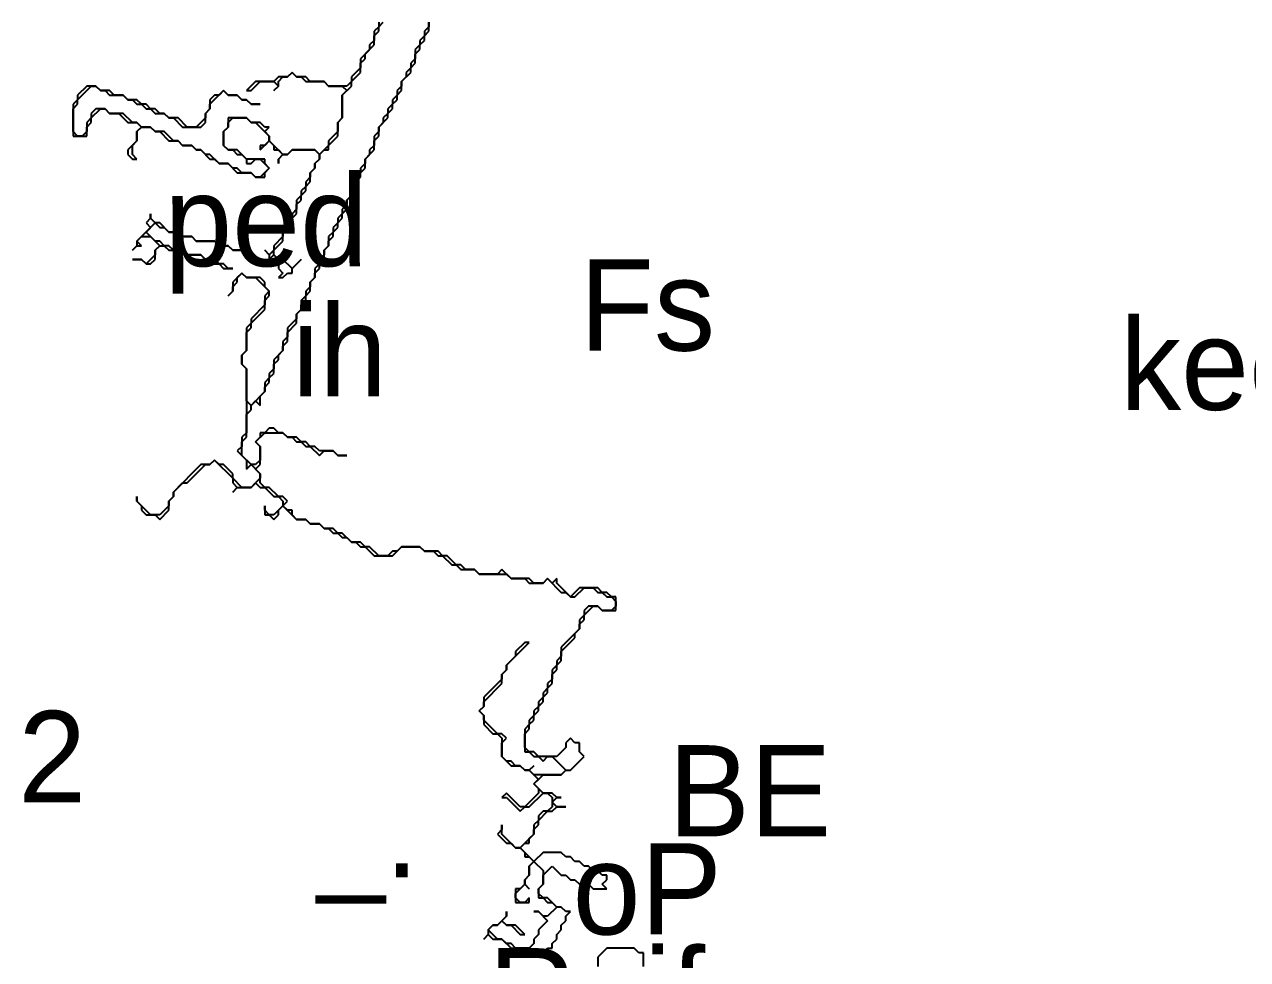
# Model space of a CAD drawing. Header units: metres. Extents: x 7 to 3931, y 6 to 2277.
# Drawn here: x 2410.3 to 2678.4, y 1639.5 to 1844.5 of the extents above; entities that cross this region are included whole.
import ezdxf

# ---------------------------------------------------------------- set-up
doc = ezdxf.new("R2010")
doc.units = ezdxf.units.M

msp = doc.modelspace()

# ---------------------------------------------------------------- linework, layer by layer
for p, q in [((2488, 1845), (2488, 1844)), ((2488, 1844), (2489, 1845)), ((2499, 1845), (2499, 1844)), ((2499, 1843), (2499, 1845)), ((2488, 1844), (2487, 1843)), ((2487, 1843), (2487, 1841)), ((2487, 1842), (2488, 1843)), ((2487, 1840), (2487, 1842)), ((2488, 1843), (2488, 1844)), ((2498, 1842), (2497, 1841)), ((2499, 1844), (2498, 1843)), ((2498, 1843), (2498, 1842)), ((2498, 1842), (2499, 1843)), ((2498, 1841), (2498, 1842)), ((2485, 1838), (2487, 1840)), ((2487, 1841), (2486, 1840)), ((2486, 1840), (2486, 1839)), ((2497, 1840), (2496, 1839)), ((2497, 1841), (2497, 1840)), ((2497, 1840), (2498, 1841)), ((2497, 1839), (2497, 1840)), ((2486, 1839), (2484, 1837)), ((2484, 1837), (2484, 1835)), ((2484, 1836), (2485, 1837)), ((2485, 1837), (2485, 1838)), ((2496, 1837), (2495, 1836)), ((2496, 1839), (2496, 1837)), ((2496, 1838), (2497, 1839)), ((2496, 1836), (2496, 1838)), ((2469, 1834), (2468, 1833)), ((2468, 1833), (2469, 1834)), ((2470, 1833), (2469, 1834)), ((2469, 1834), (2470, 1833)), ((2484, 1835), (2482, 1833)), ((2482, 1832), (2484, 1834)), ((2484, 1834), (2484, 1836)), ((2493, 1832), (2495, 1834)), ((2495, 1835), (2494, 1834)), ((2494, 1834), (2494, 1833)), ((2495, 1836), (2495, 1835)), ((2495, 1835), (2496, 1836)), ((2495, 1834), (2495, 1835)), ((2422, 1828), (2425, 1831)), ((2424, 1831), (2422, 1829)), ((2426, 1831), (2424, 1831)), ((2425, 1831), (2426, 1831)), ((2426, 1831), (2427, 1830)), ((2427, 1830), (2426, 1831)), ((2461, 1832), (2459, 1830)), ((2460, 1830), (2462, 1832)), ((2465, 1832), (2461, 1832)), ((2462, 1832), (2465, 1832)), ((2466, 1833), (2465, 1832)), ((2465, 1832), (2466, 1831)), ((2466, 1831), (2465, 1830)), ((2465, 1830), (2466, 1831)), ((2468, 1833), (2466, 1833)), ((2466, 1832), (2467, 1833)), ((2466, 1831), (2466, 1832)), ((2467, 1833), (2468, 1833)), ((2472, 1833), (2470, 1833)), ((2470, 1833), (2471, 1833)), ((2471, 1833), (2472, 1832)), ((2473, 1832), (2472, 1833)), ((2472, 1832), (2476, 1832)), ((2476, 1832), (2473, 1832)), ((2477, 1831), (2476, 1832)), ((2476, 1832), (2477, 1831)), ((2481, 1831), (2477, 1831)), ((2477, 1831), (2480, 1831)), ((2480, 1831), (2481, 1830)), ((2480, 1829), (2482, 1831)), ((2482, 1832), (2481, 1831)), ((2482, 1833), (2482, 1832)), ((2482, 1831), (2482, 1832)), ((2493, 1831), (2492, 1830)), ((2494, 1833), (2493, 1832)), ((2493, 1832), (2493, 1831)), ((2493, 1830), (2493, 1832)), ((2422, 1829), (2422, 1828)), ((2427, 1830), (2428, 1830)), ((2429, 1830), (2427, 1830)), ((2428, 1830), (2429, 1829)), ((2430, 1829), (2429, 1830)), ((2429, 1829), (2432, 1829)), ((2432, 1829), (2430, 1829)), ((2432, 1829), (2433, 1828)), ((2433, 1828), (2432, 1829)), ((2451, 1827), (2454, 1830)), ((2452, 1829), (2451, 1828)), ((2453, 1829), (2452, 1829)), ((2454, 1830), (2453, 1829)), ((2454, 1830), (2455, 1829)), ((2455, 1829), (2454, 1830)), ((2455, 1829), (2457, 1829)), ((2457, 1829), (2455, 1829)), ((2457, 1829), (2458, 1828)), ((2458, 1828), (2457, 1829)), ((2459, 1830), (2460, 1830)), ((2481, 1830), (2480, 1829)), ((2480, 1829), (2480, 1824)), ((2480, 1824), (2480, 1829)), ((2492, 1829), (2491, 1828)), ((2492, 1830), (2492, 1829)), ((2492, 1829), (2493, 1830)), ((2492, 1828), (2492, 1829)), ((2422, 1828), (2421, 1827)), ((2421, 1826), (2422, 1827)), ((2421, 1827), (2421, 1820)), ((2421, 1821), (2421, 1826)), ((2422, 1827), (2422, 1828)), ((2426, 1826), (2425, 1825)), ((2425, 1824), (2427, 1826)), ((2428, 1826), (2426, 1826)), ((2427, 1826), (2428, 1826)), ((2429, 1825), (2428, 1826)), ((2428, 1826), (2429, 1825)), ((2433, 1828), (2434, 1828)), ((2435, 1828), (2433, 1828)), ((2434, 1828), (2435, 1827)), ((2436, 1827), (2435, 1828)), ((2435, 1827), (2436, 1827)), ((2436, 1827), (2437, 1826)), ((2437, 1827), (2436, 1827)), ((2438, 1826), (2437, 1827)), ((2437, 1826), (2438, 1826)), ((2438, 1826), (2439, 1825)), ((2439, 1826), (2438, 1826)), ((2440, 1825), (2439, 1826)), ((2450, 1825), (2451, 1826)), ((2451, 1826), (2450, 1825)), ((2451, 1828), (2451, 1826)), ((2451, 1826), (2451, 1827)), ((2458, 1828), (2459, 1828)), ((2459, 1828), (2458, 1828)), ((2459, 1828), (2460, 1827)), ((2460, 1827), (2459, 1828)), ((2460, 1827), (2462, 1827)), ((2462, 1827), (2460, 1827)), ((2491, 1827), (2490, 1826)), ((2490, 1826), (2490, 1825)), ((2490, 1825), (2491, 1826)), ((2491, 1828), (2491, 1827)), ((2491, 1827), (2492, 1828)), ((2491, 1826), (2491, 1827)), ((2425, 1824), (2424, 1823)), ((2424, 1823), (2424, 1821)), ((2424, 1822), (2425, 1823)), ((2425, 1825), (2425, 1824)), ((2425, 1823), (2425, 1824)), ((2432, 1825), (2429, 1825)), ((2429, 1825), (2431, 1825)), ((2431, 1825), (2433, 1823)), ((2434, 1823), (2432, 1825)), ((2433, 1823), (2435, 1823)), ((2435, 1823), (2434, 1823)), ((2436, 1822), (2435, 1823)), ((2435, 1823), (2436, 1822)), ((2439, 1825), (2441, 1825)), ((2441, 1825), (2440, 1825)), ((2441, 1825), (2442, 1824)), ((2442, 1824), (2441, 1825)), ((2442, 1824), (2443, 1824)), ((2444, 1824), (2442, 1824)), ((2443, 1824), (2445, 1822)), ((2446, 1822), (2444, 1824)), ((2450, 1824), (2448, 1822)), ((2449, 1822), (2450, 1823)), ((2450, 1823), (2450, 1825)), ((2450, 1825), (2450, 1824)), ((2459, 1824), (2455, 1824)), ((2455, 1824), (2455, 1822)), ((2455, 1823), (2456, 1824)), ((2455, 1822), (2455, 1823)), ((2456, 1824), (2459, 1824)), ((2460, 1823), (2459, 1824)), ((2459, 1824), (2460, 1823)), ((2462, 1823), (2460, 1823)), ((2460, 1823), (2461, 1823)), ((2461, 1823), (2464, 1820)), ((2463, 1822), (2462, 1823)), ((2480, 1824), (2479, 1823)), ((2479, 1823), (2480, 1824)), ((2479, 1823), (2479, 1821)), ((2479, 1820), (2479, 1823)), ((2488, 1822), (2490, 1824)), ((2489, 1823), (2488, 1822)), ((2490, 1825), (2489, 1824)), ((2489, 1824), (2489, 1823)), ((2490, 1824), (2490, 1825)), ((2422, 1820), (2421, 1821)), ((2424, 1821), (2423, 1820)), ((2424, 1820), (2424, 1822)), ((2436, 1822), (2435, 1821)), ((2435, 1821), (2436, 1822)), ((2435, 1821), (2435, 1819)), ((2435, 1819), (2435, 1821)), ((2438, 1822), (2436, 1822)), ((2436, 1822), (2438, 1822)), ((2439, 1821), (2438, 1822)), ((2438, 1822), (2439, 1821)), ((2441, 1821), (2439, 1821)), ((2439, 1821), (2440, 1821)), ((2440, 1821), (2442, 1819)), ((2443, 1819), (2441, 1821)), ((2445, 1822), (2449, 1822)), ((2448, 1822), (2446, 1822)), ((2455, 1822), (2454, 1821)), ((2454, 1821), (2455, 1822)), ((2454, 1821), (2454, 1818)), ((2454, 1818), (2454, 1821)), ((2463, 1821), (2464, 1822)), ((2464, 1822), (2463, 1822)), ((2464, 1820), (2463, 1821)), ((2479, 1821), (2477, 1819)), ((2488, 1821), (2487, 1820)), ((2488, 1822), (2488, 1821)), ((2488, 1820), (2488, 1822)), ((2421, 1820), (2424, 1820)), ((2423, 1820), (2422, 1820)), ((2435, 1819), (2433, 1817)), ((2434, 1818), (2435, 1819)), ((2434, 1816), (2434, 1818)), ((2442, 1819), (2444, 1819)), ((2444, 1819), (2443, 1819)), ((2445, 1818), (2444, 1819)), ((2444, 1819), (2445, 1818)), ((2447, 1818), (2445, 1818)), ((2445, 1818), (2447, 1818)), ((2448, 1817), (2447, 1818)), ((2447, 1818), (2448, 1817)), ((2454, 1818), (2455, 1817)), ((2455, 1817), (2454, 1818)), ((2462, 1817), (2464, 1819)), ((2463, 1818), (2462, 1818)), ((2462, 1818), (2462, 1817)), ((2464, 1819), (2463, 1818)), ((2464, 1819), (2464, 1820)), ((2464, 1820), (2464, 1819)), ((2467, 1816), (2464, 1819)), ((2464, 1819), (2465, 1818)), ((2465, 1818), (2465, 1817)), ((2477, 1818), (2475, 1816)), ((2477, 1818), (2479, 1820)), ((2477, 1819), (2477, 1818)), ((2477, 1817), (2477, 1818)), ((2487, 1818), (2486, 1817)), ((2487, 1820), (2487, 1818)), ((2487, 1819), (2488, 1820)), ((2487, 1817), (2487, 1819)), ((2433, 1817), (2433, 1816)), ((2433, 1816), (2434, 1815)), ((2435, 1815), (2434, 1816)), ((2434, 1815), (2435, 1815)), ((2449, 1817), (2448, 1817)), ((2448, 1817), (2449, 1817)), ((2450, 1816), (2449, 1817)), ((2449, 1817), (2451, 1815)), ((2451, 1816), (2450, 1816)), ((2453, 1814), (2451, 1816)), ((2451, 1815), (2452, 1815)), ((2452, 1815), (2453, 1814)), ((2455, 1817), (2456, 1817)), ((2457, 1817), (2455, 1817)), ((2456, 1817), (2457, 1816)), ((2459, 1815), (2457, 1817)), ((2457, 1816), (2458, 1816)), ((2458, 1816), (2459, 1815)), ((2459, 1815), (2459, 1814)), ((2463, 1815), (2459, 1815)), ((2460, 1814), (2461, 1815)), ((2461, 1815), (2462, 1815)), ((2462, 1815), (2464, 1813)), ((2463, 1814), (2463, 1815)), ((2465, 1817), (2466, 1817)), ((2466, 1817), (2467, 1816)), ((2467, 1816), (2466, 1815)), ((2466, 1815), (2467, 1816)), ((2466, 1815), (2466, 1814)), ((2466, 1814), (2466, 1815)), ((2468, 1816), (2467, 1816)), ((2467, 1816), (2468, 1816)), ((2469, 1817), (2468, 1816)), ((2468, 1816), (2469, 1817)), ((2474, 1817), (2469, 1817)), ((2469, 1817), (2474, 1817)), ((2475, 1816), (2474, 1817)), ((2474, 1817), (2475, 1816)), ((2475, 1815), (2474, 1814)), ((2474, 1814), (2475, 1815)), ((2475, 1816), (2476, 1817)), ((2475, 1816), (2475, 1815)), ((2475, 1815), (2475, 1816)), ((2476, 1817), (2477, 1817)), ((2485, 1815), (2487, 1817)), ((2486, 1816), (2485, 1815)), ((2485, 1815), (2485, 1814)), ((2485, 1813), (2485, 1815)), ((2486, 1817), (2486, 1816)), ((2455, 1814), (2453, 1814)), ((2453, 1814), (2455, 1814)), ((2456, 1813), (2455, 1814)), ((2455, 1814), (2457, 1812)), ((2457, 1813), (2456, 1813)), ((2458, 1812), (2457, 1813)), ((2459, 1814), (2460, 1814)), ((2464, 1813), (2462, 1811)), ((2464, 1813), (2463, 1814)), ((2463, 1812), (2464, 1813)), ((2474, 1813), (2473, 1812)), ((2473, 1812), (2474, 1813)), ((2474, 1814), (2474, 1813)), ((2474, 1813), (2474, 1814)), ((2485, 1814), (2484, 1813)), ((2484, 1813), (2484, 1812)), ((2484, 1812), (2485, 1813)), ((2457, 1812), (2460, 1812)), ((2460, 1812), (2458, 1812)), ((2461, 1811), (2460, 1812)), ((2460, 1812), (2461, 1811)), ((2462, 1811), (2461, 1811)), ((2461, 1811), (2463, 1811)), ((2463, 1811), (2463, 1812)), ((2473, 1811), (2472, 1810)), ((2472, 1810), (2472, 1809)), ((2472, 1809), (2473, 1810)), ((2473, 1812), (2473, 1811)), ((2473, 1810), (2473, 1812)), ((2484, 1812), (2483, 1811)), ((2483, 1811), (2483, 1809)), ((2483, 1810), (2484, 1811)), ((2483, 1809), (2483, 1810)), ((2484, 1811), (2484, 1812)), ((2471, 1807), (2470, 1806)), ((2472, 1809), (2471, 1808)), ((2471, 1808), (2471, 1807)), ((2471, 1807), (2472, 1808)), ((2471, 1806), (2471, 1807)), ((2472, 1808), (2472, 1809)), ((2482, 1807), (2481, 1806)), ((2481, 1806), (2482, 1807)), ((2483, 1809), (2482, 1808)), ((2482, 1808), (2483, 1809)), ((2482, 1808), (2482, 1807)), ((2482, 1807), (2482, 1808)), ((2470, 1806), (2470, 1804)), ((2470, 1805), (2471, 1806)), ((2470, 1803), (2470, 1805)), ((2481, 1805), (2480, 1804)), ((2481, 1806), (2481, 1805)), ((2481, 1804), (2481, 1806)), ((2438, 1802), (2437, 1801)), ((2438, 1802), (2438, 1803)), ((2438, 1803), (2438, 1802)), ((2439, 1801), (2438, 1802)), ((2468, 1801), (2470, 1803)), ((2469, 1802), (2468, 1801)), ((2470, 1804), (2469, 1803)), ((2469, 1803), (2469, 1802)), ((2480, 1803), (2479, 1802)), ((2479, 1802), (2479, 1801)), ((2479, 1801), (2480, 1802)), ((2480, 1804), (2480, 1803)), ((2480, 1803), (2481, 1804)), ((2480, 1802), (2480, 1803)), ((2438, 1800), (2435, 1797)), ((2437, 1801), (2438, 1800)), ((2437, 1799), (2439, 1801)), ((2439, 1797), (2437, 1799)), ((2440, 1801), (2439, 1801)), ((2439, 1801), (2440, 1800)), ((2442, 1799), (2440, 1801)), ((2440, 1800), (2441, 1800)), ((2441, 1800), (2442, 1799)), ((2444, 1799), (2442, 1799)), ((2442, 1799), (2444, 1799)), ((2445, 1798), (2444, 1799)), ((2444, 1799), (2445, 1798)), ((2468, 1800), (2467, 1799)), ((2467, 1799), (2468, 1800)), ((2467, 1799), (2467, 1798)), ((2467, 1797), (2467, 1799)), ((2468, 1801), (2468, 1800)), ((2468, 1800), (2468, 1801)), ((2478, 1799), (2477, 1798)), ((2479, 1801), (2478, 1800)), ((2478, 1800), (2478, 1799)), ((2478, 1799), (2479, 1800)), ((2478, 1798), (2478, 1799)), ((2479, 1800), (2479, 1801)), ((2435, 1797), (2436, 1798)), ((2435, 1797), (2435, 1796)), ((2436, 1796), (2435, 1797)), ((2436, 1798), (2438, 1798)), ((2438, 1798), (2440, 1796)), ((2440, 1797), (2439, 1797)), ((2441, 1796), (2440, 1797)), ((2447, 1798), (2445, 1798)), ((2445, 1798), (2447, 1798)), ((2448, 1797), (2447, 1798)), ((2447, 1798), (2448, 1797)), ((2452, 1797), (2448, 1797)), ((2448, 1797), (2452, 1797)), ((2453, 1796), (2452, 1797)), ((2452, 1797), (2453, 1796)), ((2467, 1798), (2465, 1796)), ((2465, 1795), (2467, 1797)), ((2477, 1798), (2477, 1796)), ((2477, 1797), (2478, 1798)), ((2477, 1796), (2477, 1797)), ((2435, 1796), (2434, 1795)), ((2434, 1795), (2435, 1796)), ((2435, 1796), (2436, 1796)), ((2439, 1794), (2437, 1792)), ((2440, 1796), (2439, 1795)), ((2439, 1795), (2440, 1796)), ((2439, 1795), (2439, 1794)), ((2439, 1793), (2439, 1795)), ((2440, 1796), (2441, 1796)), ((2441, 1796), (2442, 1795)), ((2442, 1796), (2441, 1796)), ((2443, 1795), (2442, 1796)), ((2442, 1795), (2445, 1795)), ((2445, 1795), (2443, 1795)), ((2445, 1795), (2446, 1794)), ((2446, 1794), (2445, 1795)), ((2446, 1794), (2449, 1794)), ((2449, 1794), (2446, 1794)), ((2449, 1794), (2450, 1793)), ((2450, 1793), (2449, 1794)), ((2455, 1796), (2453, 1796)), ((2453, 1796), (2455, 1796)), ((2456, 1795), (2455, 1796)), ((2455, 1796), (2456, 1795)), ((2458, 1795), (2456, 1795)), ((2456, 1795), (2458, 1795)), ((2459, 1794), (2458, 1795)), ((2458, 1795), (2459, 1794)), ((2460, 1794), (2459, 1794)), ((2459, 1794), (2460, 1794)), ((2461, 1793), (2460, 1794)), ((2460, 1794), (2462, 1792)), ((2464, 1794), (2463, 1795)), ((2463, 1795), (2464, 1794)), ((2463, 1792), (2465, 1794)), ((2465, 1795), (2464, 1794)), ((2464, 1794), (2464, 1793)), ((2465, 1796), (2465, 1795)), ((2465, 1794), (2465, 1795)), ((2465, 1794), (2466, 1793)), ((2466, 1793), (2465, 1794)), ((2476, 1794), (2475, 1793)), ((2477, 1796), (2476, 1795)), ((2476, 1795), (2477, 1796)), ((2476, 1795), (2476, 1794)), ((2476, 1793), (2476, 1795)), ((2436, 1793), (2434, 1793)), ((2434, 1793), (2436, 1793)), ((2437, 1792), (2436, 1793)), ((2436, 1793), (2437, 1792)), ((2437, 1792), (2438, 1792)), ((2438, 1792), (2439, 1793)), ((2450, 1793), (2451, 1793)), ((2452, 1793), (2450, 1793)), ((2451, 1793), (2452, 1792)), ((2453, 1792), (2452, 1793)), ((2452, 1792), (2453, 1792)), ((2453, 1792), (2454, 1791)), ((2454, 1792), (2453, 1792)), ((2455, 1791), (2454, 1792)), ((2454, 1791), (2456, 1791)), ((2456, 1791), (2455, 1791)), ((2462, 1793), (2461, 1793)), ((2463, 1792), (2462, 1793)), ((2462, 1792), (2463, 1792)), ((2464, 1793), (2463, 1792)), ((2466, 1793), (2466, 1791)), ((2467, 1793), (2466, 1793)), ((2466, 1791), (2467, 1790)), ((2469, 1791), (2467, 1793)), ((2469, 1791), (2471, 1793)), ((2471, 1793), (2469, 1791)), ((2469, 1790), (2469, 1791)), ((2475, 1792), (2474, 1791)), ((2474, 1791), (2474, 1789)), ((2474, 1790), (2475, 1791)), ((2475, 1793), (2475, 1792)), ((2475, 1792), (2476, 1793)), ((2475, 1791), (2475, 1792)), ((2458, 1790), (2456, 1788)), ((2457, 1789), (2458, 1790)), ((2457, 1788), (2457, 1789)), ((2459, 1789), (2458, 1790)), ((2458, 1790), (2459, 1789)), ((2462, 1789), (2459, 1789)), ((2459, 1789), (2461, 1789)), ((2461, 1789), (2464, 1786)), ((2463, 1788), (2462, 1789)), ((2467, 1790), (2466, 1789)), ((2466, 1789), (2467, 1789)), ((2467, 1789), (2468, 1790)), ((2468, 1790), (2469, 1790)), ((2474, 1789), (2473, 1788)), ((2473, 1788), (2474, 1789)), ((2474, 1789), (2474, 1790)), ((2456, 1786), (2455, 1785)), ((2455, 1785), (2456, 1786)), ((2456, 1788), (2456, 1786)), ((2456, 1787), (2457, 1788)), ((2456, 1786), (2456, 1787)), ((2463, 1787), (2463, 1788)), ((2464, 1786), (2463, 1787)), ((2464, 1786), (2463, 1785)), ((2464, 1785), (2464, 1786)), ((2473, 1787), (2472, 1786)), ((2472, 1786), (2472, 1785)), ((2472, 1785), (2473, 1786)), ((2473, 1788), (2473, 1787)), ((2473, 1786), (2473, 1788)), ((2463, 1783), (2460, 1780)), ((2463, 1784), (2464, 1785)), ((2463, 1785), (2463, 1783)), ((2463, 1782), (2463, 1784)), ((2472, 1785), (2471, 1784)), ((2471, 1784), (2471, 1782)), ((2471, 1783), (2472, 1784)), ((2471, 1782), (2471, 1783)), ((2472, 1784), (2472, 1785)), ((2460, 1779), (2463, 1782)), ((2471, 1782), (2470, 1781)), ((2470, 1781), (2471, 1782)), ((2470, 1781), (2470, 1780)), ((2470, 1779), (2470, 1781)), ((2460, 1779), (2459, 1778)), ((2459, 1777), (2460, 1778)), ((2459, 1778), (2459, 1773)), ((2460, 1780), (2460, 1779)), ((2460, 1778), (2460, 1779)), ((2470, 1780), (2468, 1778)), ((2468, 1777), (2470, 1779)), ((2468, 1778), (2468, 1776)), ((2459, 1773), (2459, 1777)), ((2468, 1776), (2467, 1775)), ((2467, 1775), (2467, 1773)), ((2467, 1774), (2468, 1775)), ((2468, 1775), (2468, 1777)), ((2458, 1772), (2459, 1773)), ((2459, 1773), (2458, 1772)), ((2458, 1770), (2458, 1772)), ((2458, 1772), (2458, 1770)), ((2467, 1773), (2465, 1771)), ((2466, 1772), (2467, 1773)), ((2466, 1771), (2466, 1772)), ((2467, 1773), (2467, 1774)), ((2459, 1769), (2458, 1770)), ((2458, 1770), (2459, 1769)), ((2465, 1771), (2465, 1769)), ((2465, 1770), (2466, 1771)), ((2465, 1768), (2465, 1770)), ((2459, 1762), (2459, 1769)), ((2459, 1769), (2459, 1755)), ((2464, 1767), (2463, 1766)), ((2465, 1769), (2464, 1768)), ((2464, 1768), (2464, 1767)), ((2464, 1767), (2465, 1768)), ((2464, 1766), (2464, 1767)), ((2463, 1764), (2460, 1761)), ((2462, 1763), (2463, 1764)), ((2463, 1766), (2463, 1764)), ((2463, 1765), (2464, 1766)), ((2463, 1764), (2463, 1765)), ((2460, 1761), (2459, 1762)), ((2460, 1761), (2461, 1762)), ((2461, 1762), (2462, 1761)), ((2462, 1761), (2462, 1763)), ((2459, 1759), (2460, 1760)), ((2459, 1754), (2459, 1759)), ((2460, 1760), (2460, 1761)), ((2464, 1756), (2463, 1755)), ((2465, 1756), (2464, 1756)), ((2466, 1755), (2465, 1756)), ((2459, 1755), (2458, 1754)), ((2458, 1754), (2458, 1752)), ((2458, 1753), (2459, 1754)), ((2461, 1753), (2463, 1755)), ((2462, 1754), (2461, 1753)), ((2463, 1755), (2462, 1755)), ((2462, 1755), (2462, 1754)), ((2463, 1755), (2467, 1755)), ((2467, 1755), (2466, 1755)), ((2467, 1755), (2468, 1754)), ((2468, 1754), (2467, 1755)), ((2468, 1754), (2469, 1754)), ((2470, 1754), (2468, 1754)), ((2469, 1754), (2470, 1753)), ((2471, 1753), (2470, 1754)), ((2458, 1752), (2457, 1751)), ((2457, 1751), (2459, 1749)), ((2458, 1750), (2458, 1753)), ((2462, 1752), (2461, 1753)), ((2461, 1753), (2462, 1752)), ((2462, 1748), (2462, 1752)), ((2462, 1752), (2462, 1749)), ((2470, 1753), (2471, 1753)), ((2471, 1753), (2472, 1752)), ((2472, 1753), (2471, 1753)), ((2473, 1752), (2472, 1753)), ((2472, 1752), (2473, 1752)), ((2473, 1752), (2475, 1750)), ((2474, 1752), (2473, 1752)), ((2475, 1751), (2474, 1752)), ((2475, 1750), (2476, 1751)), ((2478, 1751), (2475, 1751)), ((2476, 1751), (2478, 1751)), ((2478, 1751), (2479, 1750)), ((2479, 1750), (2478, 1751)), ((2449, 1748), (2443, 1742)), ((2446, 1744), (2450, 1748)), ((2451, 1748), (2449, 1748)), ((2450, 1748), (2451, 1748)), ((2452, 1749), (2451, 1748)), ((2451, 1748), (2452, 1749)), ((2453, 1748), (2452, 1749)), ((2452, 1749), (2456, 1745)), ((2454, 1748), (2453, 1748)), ((2456, 1746), (2454, 1748)), ((2460, 1748), (2458, 1750)), ((2459, 1749), (2459, 1747)), ((2459, 1747), (2460, 1748)), ((2460, 1748), (2462, 1746)), ((2461, 1748), (2460, 1748)), ((2462, 1749), (2461, 1748)), ((2461, 1747), (2462, 1748)), ((2479, 1750), (2481, 1750)), ((2481, 1750), (2479, 1750)), ((2456, 1745), (2456, 1746)), ((2462, 1746), (2461, 1747)), ((2462, 1746), (2462, 1745)), ((2462, 1744), (2462, 1746)), ((2443, 1742), (2445, 1744)), ((2445, 1744), (2446, 1744)), ((2458, 1743), (2456, 1745)), ((2456, 1745), (2456, 1744)), ((2456, 1744), (2457, 1743)), ((2457, 1743), (2456, 1742)), ((2456, 1742), (2457, 1743)), ((2457, 1743), (2460, 1743)), ((2460, 1743), (2458, 1743)), ((2462, 1745), (2460, 1743)), ((2460, 1743), (2461, 1744)), ((2461, 1744), (2462, 1743)), ((2463, 1743), (2462, 1744)), ((2462, 1743), (2463, 1743)), ((2463, 1743), (2465, 1741)), ((2464, 1743), (2463, 1743)), ((2466, 1741), (2464, 1743)), ((2435, 1740), (2435, 1741)), ((2435, 1741), (2435, 1740)), ((2438, 1737), (2435, 1740)), ((2435, 1740), (2436, 1739)), ((2443, 1741), (2442, 1740)), ((2442, 1740), (2443, 1741)), ((2442, 1740), (2442, 1739)), ((2442, 1738), (2442, 1740)), ((2443, 1742), (2443, 1741)), ((2443, 1741), (2443, 1742)), ((2465, 1741), (2466, 1741)), ((2466, 1741), (2467, 1740)), ((2467, 1741), (2466, 1741)), ((2468, 1740), (2467, 1741)), ((2467, 1740), (2467, 1739)), ((2467, 1739), (2468, 1740)), ((2436, 1739), (2436, 1738)), ((2436, 1738), (2437, 1737)), ((2442, 1739), (2440, 1737)), ((2440, 1736), (2442, 1738)), ((2463, 1738), (2463, 1739)), ((2463, 1739), (2463, 1737)), ((2464, 1737), (2463, 1738)), ((2467, 1739), (2465, 1737)), ((2466, 1738), (2467, 1739)), ((2466, 1737), (2466, 1738)), ((2467, 1739), (2470, 1736)), ((2468, 1738), (2467, 1739)), ((2469, 1738), (2468, 1738)), ((2469, 1737), (2469, 1738)), ((2437, 1737), (2439, 1737)), ((2440, 1737), (2438, 1737)), ((2439, 1737), (2440, 1736)), ((2463, 1737), (2464, 1737)), ((2465, 1737), (2464, 1737)), ((2464, 1737), (2465, 1736)), ((2465, 1736), (2466, 1737)), ((2470, 1736), (2469, 1737)), ((2470, 1736), (2472, 1736)), ((2472, 1736), (2470, 1736)), ((2472, 1736), (2473, 1735)), ((2473, 1735), (2472, 1736)), ((2473, 1735), (2475, 1735)), ((2475, 1735), (2473, 1735)), ((2475, 1735), (2476, 1734)), ((2476, 1734), (2475, 1735)), ((2476, 1734), (2477, 1734)), ((2478, 1734), (2476, 1734)), ((2477, 1734), (2478, 1733)), ((2479, 1733), (2478, 1734)), ((2478, 1733), (2479, 1733)), ((2479, 1733), (2480, 1732)), ((2480, 1733), (2479, 1733)), ((2482, 1731), (2480, 1733)), ((2480, 1732), (2481, 1732)), ((2481, 1732), (2482, 1731)), ((2482, 1731), (2483, 1731)), ((2484, 1731), (2482, 1731)), ((2483, 1731), (2484, 1730)), ((2485, 1730), (2484, 1731)), ((2484, 1730), (2485, 1730)), ((2485, 1730), (2487, 1728)), ((2486, 1730), (2485, 1730)), ((2488, 1728), (2486, 1730)), ((2491, 1728), (2493, 1730)), ((2493, 1730), (2492, 1729)), ((2493, 1730), (2497, 1730)), ((2497, 1730), (2493, 1730)), ((2497, 1730), (2498, 1729)), ((2498, 1729), (2497, 1730)), ((2487, 1728), (2491, 1728)), ((2490, 1728), (2488, 1728)), ((2491, 1729), (2490, 1728)), ((2492, 1729), (2491, 1729)), ((2498, 1729), (2500, 1729)), ((2501, 1729), (2498, 1729)), ((2500, 1729), (2501, 1728)), ((2502, 1728), (2501, 1729)), ((2501, 1728), (2502, 1728)), ((2502, 1728), (2504, 1726)), ((2503, 1728), (2502, 1728)), ((2505, 1726), (2503, 1728)), ((2504, 1726), (2505, 1726)), ((2505, 1726), (2506, 1725)), ((2506, 1726), (2505, 1726)), ((2507, 1725), (2506, 1726)), ((2506, 1725), (2509, 1725)), ((2509, 1725), (2507, 1725)), ((2509, 1725), (2510, 1724)), ((2510, 1724), (2509, 1725)), ((2510, 1724), (2516, 1724)), ((2514, 1724), (2510, 1724)), ((2515, 1725), (2514, 1724)), ((2517, 1723), (2515, 1725)), ((2516, 1724), (2517, 1723)), ((2517, 1723), (2520, 1723)), ((2521, 1723), (2517, 1723)), ((2520, 1723), (2521, 1722)), ((2522, 1722), (2521, 1723)), ((2521, 1722), (2524, 1722)), ((2524, 1722), (2522, 1722)), ((2524, 1722), (2525, 1723)), ((2525, 1723), (2524, 1722)), ((2525, 1723), (2528, 1720)), ((2526, 1722), (2525, 1723)), ((2527, 1723), (2526, 1722)), ((2527, 1722), (2527, 1723)), ((2530, 1719), (2527, 1722)), ((2528, 1720), (2529, 1720)), ((2529, 1720), (2530, 1719)), ((2532, 1721), (2530, 1719)), ((2530, 1719), (2531, 1719)), ((2531, 1719), (2533, 1721)), ((2536, 1721), (2532, 1721)), ((2533, 1721), (2535, 1721)), ((2535, 1721), (2536, 1720)), ((2537, 1720), (2536, 1721)), ((2536, 1720), (2537, 1720)), ((2537, 1720), (2538, 1719)), ((2538, 1720), (2537, 1720)), ((2539, 1719), (2538, 1720)), ((2538, 1719), (2539, 1719)), ((2539, 1719), (2540, 1718)), ((2540, 1719), (2539, 1719)), ((2540, 1716), (2540, 1719)), ((2534, 1717), (2533, 1716)), ((2533, 1715), (2535, 1717)), ((2533, 1716), (2533, 1715)), ((2536, 1717), (2534, 1717)), ((2535, 1717), (2536, 1717)), ((2537, 1716), (2536, 1717)), ((2536, 1717), (2537, 1716)), ((2539, 1716), (2537, 1716)), ((2537, 1716), (2540, 1716)), ((2540, 1717), (2539, 1716)), ((2540, 1718), (2540, 1717)), ((2533, 1715), (2532, 1714)), ((2532, 1714), (2532, 1712)), ((2532, 1713), (2533, 1714)), ((2533, 1714), (2533, 1715)), ((2532, 1712), (2528, 1708)), ((2531, 1711), (2532, 1712)), ((2531, 1710), (2531, 1711)), ((2532, 1712), (2532, 1713)), ((2516, 1704), (2521, 1709)), ((2520, 1709), (2518, 1707)), ((2521, 1709), (2520, 1709)), ((2528, 1707), (2531, 1710)), ((2528, 1708), (2528, 1706)), ((2518, 1706), (2516, 1704)), ((2518, 1707), (2518, 1706)), ((2528, 1706), (2527, 1705)), ((2527, 1705), (2527, 1704)), ((2527, 1704), (2528, 1705)), ((2528, 1705), (2528, 1707)), ((2515, 1702), (2516, 1703)), ((2516, 1703), (2515, 1702)), ((2516, 1703), (2516, 1704)), ((2516, 1704), (2516, 1703)), ((2527, 1704), (2526, 1703)), ((2526, 1703), (2526, 1701)), ((2526, 1702), (2527, 1703)), ((2527, 1703), (2527, 1704)), ((2515, 1701), (2511, 1697)), ((2511, 1696), (2515, 1700)), ((2515, 1700), (2515, 1702)), ((2515, 1702), (2515, 1701)), ((2526, 1701), (2525, 1700)), ((2525, 1700), (2525, 1699)), ((2525, 1699), (2526, 1700)), ((2526, 1700), (2526, 1702)), ((2511, 1697), (2511, 1695)), ((2524, 1697), (2523, 1696)), ((2525, 1699), (2524, 1698)), ((2524, 1698), (2524, 1697)), ((2524, 1697), (2525, 1698)), ((2524, 1696), (2524, 1697)), ((2525, 1698), (2525, 1699)), ((2510, 1694), (2511, 1695)), ((2511, 1695), (2510, 1694)), ((2511, 1695), (2511, 1696)), ((2523, 1695), (2522, 1694)), ((2523, 1696), (2523, 1695)), ((2523, 1695), (2524, 1696)), ((2523, 1694), (2523, 1695)), ((2511, 1693), (2510, 1694)), ((2510, 1694), (2511, 1693)), ((2511, 1692), (2511, 1693)), ((2511, 1693), (2511, 1691)), ((2514, 1689), (2511, 1692)), ((2522, 1693), (2521, 1692)), ((2521, 1692), (2521, 1691)), ((2521, 1691), (2522, 1692)), ((2522, 1694), (2522, 1693)), ((2522, 1693), (2523, 1694)), ((2522, 1692), (2522, 1693)), ((2511, 1691), (2513, 1689)), ((2513, 1689), (2514, 1689)), ((2515, 1689), (2514, 1689)), ((2514, 1689), (2515, 1688)), ((2516, 1688), (2515, 1689)), ((2521, 1691), (2520, 1690)), ((2520, 1690), (2520, 1685)), ((2520, 1689), (2521, 1690)), ((2520, 1686), (2520, 1689)), ((2521, 1690), (2521, 1691)), ((2515, 1687), (2516, 1688)), ((2515, 1688), (2515, 1684)), ((2515, 1684), (2515, 1687)), ((2530, 1688), (2529, 1687)), ((2529, 1687), (2529, 1686)), ((2531, 1687), (2530, 1688)), ((2532, 1687), (2531, 1687)), ((2532, 1685), (2532, 1687)), ((2516, 1683), (2515, 1684)), ((2515, 1684), (2517, 1682)), ((2521, 1685), (2520, 1686)), ((2520, 1685), (2521, 1685)), ((2521, 1685), (2522, 1684)), ((2522, 1685), (2521, 1685)), ((2523, 1684), (2522, 1685)), ((2522, 1684), (2523, 1684)), ((2523, 1684), (2524, 1683)), ((2527, 1684), (2523, 1684)), ((2524, 1683), (2525, 1684)), ((2525, 1684), (2526, 1684)), ((2526, 1684), (2529, 1681)), ((2529, 1686), (2527, 1684)), ((2530, 1681), (2533, 1684)), ((2533, 1684), (2532, 1685)), ((2517, 1683), (2516, 1683)), ((2518, 1682), (2517, 1683)), ((2517, 1682), (2519, 1682)), ((2519, 1682), (2518, 1682)), ((2520, 1681), (2519, 1682)), ((2519, 1682), (2520, 1681)), ((2521, 1681), (2520, 1681)), ((2520, 1681), (2521, 1681)), ((2521, 1681), (2522, 1682)), ((2522, 1682), (2521, 1681)), ((2522, 1680), (2521, 1681)), ((2521, 1681), (2523, 1679)), ((2529, 1681), (2528, 1680)), ((2528, 1680), (2529, 1681)), ((2529, 1681), (2530, 1681)), ((2528, 1680), (2522, 1680)), ((2522, 1678), (2524, 1680)), ((2523, 1679), (2522, 1678)), ((2524, 1680), (2528, 1680)), ((2516, 1676), (2515, 1675)), ((2519, 1673), (2516, 1676)), ((2523, 1676), (2520, 1673)), ((2521, 1673), (2524, 1676)), ((2522, 1678), (2523, 1677)), ((2524, 1676), (2522, 1678)), ((2523, 1677), (2523, 1676)), ((2524, 1676), (2525, 1676)), ((2526, 1676), (2524, 1676)), ((2525, 1676), (2526, 1675)), ((2527, 1675), (2526, 1676)), ((2515, 1675), (2516, 1675)), ((2516, 1675), (2519, 1672)), ((2520, 1673), (2519, 1673)), ((2519, 1672), (2520, 1673)), ((2520, 1673), (2521, 1673)), ((2526, 1673), (2525, 1672)), ((2526, 1675), (2526, 1673)), ((2526, 1674), (2527, 1675)), ((2527, 1673), (2526, 1674)), ((2526, 1672), (2527, 1673)), ((2527, 1675), (2528, 1675)), ((2528, 1675), (2527, 1675)), ((2527, 1673), (2529, 1673)), ((2529, 1673), (2527, 1673)), ((2524, 1672), (2523, 1671)), ((2523, 1670), (2525, 1672)), ((2523, 1671), (2523, 1670)), ((2525, 1672), (2524, 1672)), ((2525, 1672), (2526, 1672)), ((2515, 1668), (2514, 1667)), ((2515, 1667), (2515, 1669)), ((2515, 1669), (2515, 1668)), ((2523, 1670), (2522, 1669)), ((2522, 1669), (2522, 1667)), ((2522, 1668), (2523, 1669)), ((2522, 1667), (2522, 1668)), ((2523, 1669), (2523, 1670)), ((2514, 1667), (2516, 1665)), ((2518, 1664), (2515, 1667)), ((2516, 1665), (2517, 1665)), ((2517, 1665), (2518, 1664)), ((2522, 1667), (2519, 1664)), ((2519, 1664), (2520, 1665)), ((2520, 1665), (2521, 1665)), ((2521, 1666), (2522, 1667)), ((2521, 1665), (2521, 1666)), ((2519, 1664), (2518, 1664)), ((2518, 1664), (2519, 1664)), ((2519, 1664), (2520, 1663)), ((2522, 1661), (2519, 1664)), ((2520, 1663), (2520, 1662)), ((2524, 1663), (2522, 1661)), ((2528, 1663), (2524, 1663)), ((2529, 1662), (2528, 1663)), ((2520, 1662), (2521, 1662)), ((2521, 1662), (2522, 1661)), ((2522, 1661), (2521, 1660)), ((2521, 1660), (2522, 1661)), ((2521, 1660), (2521, 1658)), ((2521, 1658), (2521, 1660)), ((2522, 1661), (2524, 1659)), ((2524, 1658), (2526, 1660)), ((2526, 1660), (2528, 1658)), ((2530, 1662), (2529, 1662)), ((2531, 1661), (2530, 1662)), ((2532, 1661), (2531, 1661)), ((2533, 1660), (2532, 1661)), ((2534, 1660), (2533, 1660)), ((2535, 1659), (2534, 1660)), ((2521, 1658), (2520, 1657)), ((2520, 1657), (2521, 1658)), ((2520, 1657), (2520, 1656)), ((2520, 1656), (2520, 1657)), ((2524, 1659), (2524, 1656)), ((2524, 1656), (2524, 1658)), ((2528, 1658), (2529, 1658)), ((2529, 1658), (2530, 1657)), ((2530, 1657), (2531, 1657)), ((2531, 1657), (2532, 1656)), ((2536, 1659), (2535, 1659)), ((2537, 1658), (2536, 1659)), ((2538, 1658), (2537, 1658)), ((2537, 1656), (2538, 1657)), ((2538, 1657), (2538, 1658)), ((2518, 1654), (2520, 1656)), ((2519, 1655), (2518, 1655)), ((2518, 1655), (2518, 1652)), ((2520, 1656), (2519, 1655)), ((2520, 1656), (2521, 1655)), ((2521, 1655), (2520, 1656)), ((2524, 1656), (2523, 1655)), ((2523, 1655), (2524, 1656)), ((2523, 1655), (2523, 1653)), ((2523, 1654), (2523, 1655)), ((2532, 1656), (2534, 1656)), ((2534, 1656), (2535, 1655)), ((2535, 1655), (2538, 1655)), ((2538, 1655), (2537, 1656)), ((2518, 1653), (2518, 1654)), ((2519, 1652), (2518, 1653)), ((2518, 1652), (2521, 1652)), ((2520, 1652), (2519, 1652)), ((2521, 1653), (2520, 1652)), ((2521, 1652), (2521, 1653)), ((2524, 1653), (2523, 1654)), ((2523, 1653), (2524, 1653)), ((2524, 1653), (2525, 1652)), ((2525, 1653), (2524, 1653)), ((2527, 1651), (2525, 1653)), ((2525, 1652), (2526, 1652)), ((2526, 1652), (2527, 1651)), ((2516, 1649), (2514, 1647)), ((2515, 1648), (2516, 1649)), ((2516, 1649), (2516, 1650)), ((2516, 1650), (2516, 1649)), ((2523, 1650), (2522, 1650)), ((2522, 1650), (2523, 1650)), ((2524, 1649), (2523, 1650)), ((2523, 1650), (2525, 1648)), ((2525, 1649), (2524, 1649)), ((2527, 1651), (2525, 1649)), ((2528, 1651), (2527, 1651)), ((2529, 1650), (2528, 1651)), ((2529, 1649), (2530, 1650)), ((2530, 1650), (2529, 1650)), ((2529, 1648), (2529, 1649)), ((2512, 1646), (2513, 1647)), ((2513, 1647), (2512, 1646)), ((2514, 1644), (2512, 1646)), ((2512, 1646), (2512, 1645)), ((2513, 1647), (2514, 1647)), ((2514, 1647), (2513, 1647)), ((2514, 1647), (2515, 1648)), ((2515, 1648), (2516, 1647)), ((2516, 1647), (2515, 1648)), ((2516, 1647), (2517, 1647)), ((2518, 1647), (2516, 1647)), ((2517, 1647), (2519, 1645)), ((2520, 1645), (2518, 1647)), ((2525, 1648), (2523, 1646)), ((2523, 1646), (2523, 1645)), ((2527, 1645), (2528, 1646)), ((2528, 1647), (2529, 1648)), ((2528, 1646), (2528, 1647)), ((2512, 1645), (2511, 1644)), ((2511, 1644), (2512, 1645)), ((2512, 1645), (2513, 1644)), ((2513, 1644), (2515, 1644)), ((2515, 1644), (2514, 1644)), ((2516, 1643), (2515, 1644)), ((2515, 1644), (2517, 1642)), ((2519, 1645), (2520, 1645)), ((2523, 1645), (2522, 1644)), ((2522, 1644), (2522, 1643)), ((2526, 1643), (2527, 1644)), ((2527, 1644), (2527, 1645)), ((2517, 1643), (2516, 1643)), ((2518, 1642), (2517, 1643)), ((2517, 1642), (2521, 1642)), ((2521, 1642), (2518, 1642)), ((2522, 1643), (2521, 1642)), ((2521, 1642), (2522, 1641)), ((2522, 1641), (2524, 1641)), ((2524, 1641), (2525, 1642)), ((2525, 1642), (2526, 1642)), ((2526, 1642), (2526, 1643)), ((2538, 1642), (2536, 1640)), ((2544, 1642), (2538, 1642)), ((2545, 1641), (2544, 1642)), ((2546, 1641), (2545, 1641)), ((2546, 1638), (2546, 1641)), ((2536, 1640), (2536, 1638))]:
    msp.add_line(p, q)

# ---------------------------------------------------------------- texts
for s, p in [('ped', (2441, 1791.5)), ('Fs', (2532, 1773)), ('ih', (2469, 1763)), ('kee', (2650.5, 1760)), ('2', (2409, 1674)), ('BE', (2551.5, 1666.5)), ('oP', (2530.5, 1645)), ('_.', (2474.5, 1657.5)), ('Reif', (2512, 1622))]:
    msp.add_text(s, height=20).set_placement(p)

doc.saveas('drawing.dxf')
